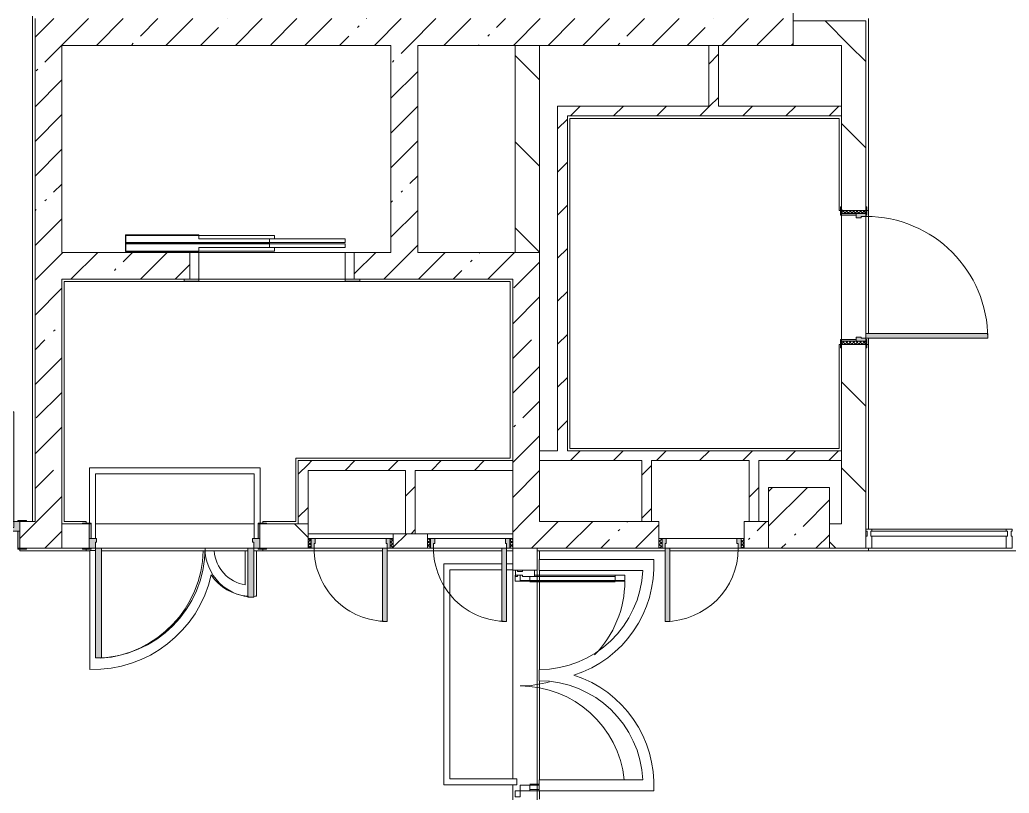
# Model space of a CAD drawing. Header units: millimetres. Extents: x -4060 to 187734, y -8553 to 29000.
# Drawn here: x 155179 to 163298, y 11389 to 17740 of the extents above; entities that cross this region are included whole.
import ezdxf

# ---------------------------------------------------------------- set-up
doc = ezdxf.new("R2010")
doc.units = ezdxf.units.MM
for name, color, linetype, lineweight, true_color in [('A-DETL-GENF-6', 7, 'Continuous', 5, 0xaaaaaa), ('A-DOOR-2', 7, 'Continuous', 5, 0xaaaaaa), ('A-DOOR-3', 7, 'Continuous', 5, 0xe2e2e2), ('A-DOOR-FRAM-2', 7, 'Continuous', 5, 0xe2e2e2), ('A-DOOR-FRAM-3', 7, 'Continuous', 5, 0xaaaaaa), ('A-FLOR-1', 7, 'Continuous', 5, 0xaaaaaa)]:
    doc.layers.add(name, color=color, linetype=linetype, lineweight=lineweight, true_color=true_color)
for name, color, linetype, lineweight in [('A-GLAZ-CURT-2', 7, 'Continuous', 5), ('A-GLAZ-CWMG-2', 7, 'Continuous', 5), ('A-WALL', 7, 'Continuous', 9), ('I-WALL-22', 7, 'Continuous', 5), ('S-COLS-2', 7, 'Continuous', 5)]:
    doc.layers.add(name, color=color, linetype=linetype, lineweight=lineweight)
pattern_1 = [(135, (60723.74, 0), (-353.5534, -353.5534), [])]
pattern_2 = [(45, (60723.74, 0), (-285.1231, 285.1231), []), (45, (61008.87, 0), (-285.1231, 285.1231), [504.031, -100.806, 16.764, -84.042])]
pattern_3 = [(45, (60723.74, 0), (-176.7767, 176.7767), [])]
pattern_4 = [(135, (1951.41, 124.685), (-14.14214, -14.14214), []), (225, (1951.41, 124.685), (14.14214, -14.14214), [])]
pattern_5 = [(45, (-171.384, 124.685), (-14.1421, 14.1421), []), (135, (-171.384, 124.685), (-14.1421, -14.1421), [])]

# ---------------------------------------------------------------- blocks, each defined once
blk = doc.blocks.new('110_Дверь_СКБ_2Ст - Д-1_л_Лестничная клетка EIS60 2-32142534-1_5_1_птичка')
at = {"layer": 'A-DOOR-3'}
for points in [[(662.5, 1010), (612.5, 1010), (612.5, 110), (662.5, 110), (662.5, 786.4)], [(-587.5, 510), (-637.5, 510), (-637.5, 110), (-587.5, 110), (-587.5, 499.2)], [(712.5, 30), (697.5, 30), (699.6, -110), (712.5, -110)]]:
    blk.add_hatch(color=256, dxfattribs=at).paths.add_polyline_path(points)
h = blk.add_hatch(color=256, dxfattribs=at)
h.paths.add_polyline_path([(662.5, 110), (662.5, 60), (652.5, 60), (652.5, 30), (712.5, 32.6), (712.5, 110)])
h.paths.add_polyline_path([(-637.5, 110), (-687.5, 110), (-687.2, 30), (-627.5, 35.6), (-627.5, 60), (-637.5, 60), (-637.5, 104.8)])
at = {"layer": 'A-DOOR-FRAM-2'}
for points in [[(-672.5, 118), (-742.5, 118), (-742.5, 110), (-672.5, 110)], [(729.9, 118), (697.5, 118), (697.5, 110), (767.5, 110), (767.5, 118)], [(-672.5, 30), (-687.5, 30), (-687.4, -110), (-672.5, -110), (-672.5, -21.5)], [(-687.4, -110), (-742.5, -110.2), (-742.5, -118), (-672.5, -118), (-674.5, -110)], [(767.5, -110), (697.5, -110), (698.9, -118), (767.5, -118)]]:
    blk.add_hatch(color=256, dxfattribs=at).paths.add_polyline_path(points)
at = {"layer": 'A-DOOR-2'}
for p, q in [((662.5, 1010), (612.5, 1010)), ((612.5, 1010), (612.5, 110)), ((662.5, 110), (662.5, 1010)), ((-637.5, 510), (-637.5, 110)), ((-587.5, 510), (-637.5, 510)), ((-587.5, 110), (-587.5, 510)), ((-637.5, 110), (-587.5, 110)), ((612.5, 110), (662.5, 110))]:
    blk.add_line(p, q, dxfattribs=at)
for centre, radius, start, end in [((662.5, 110), 900, 90, 180), ((-637.5, 110), 400, 360, 90)]:
    blk.add_arc(centre, radius, start, end, dxfattribs=at)
at = {"layer": 'A-DOOR-FRAM-3'}
for p, q in [((-672.5, 118), (-742.5, 118)), ((-742.5, 118), (-742.5, 110)), ((-742.5, 110), (-672.5, 110)), ((-637.5, 110), (-687.5, 110)), ((-687.5, 110), (-687.5, 30)), ((-672.5, 110), (-672.5, 118)), ((-637.5, 60), (-637.5, 110)), ((662.5, 110), (662.5, 60)), ((712.5, 110), (662.5, 110)), ((767.5, 118), (697.5, 118)), ((697.5, 118), (697.5, 110)), ((697.5, 110), (767.5, 110)), ((712.5, 30), (712.5, 110)), ((767.5, 110), (767.5, 118)), ((-687.5, 30), (-627.5, 30)), ((-672.5, 30), (-687.5, 30)), ((-687.5, 30), (-687.5, -110)), ((-672.5, -110), (-672.5, 30)), ((-627.5, 60), (-637.5, 60)), ((-627.5, 30), (-627.5, 60)), ((662.5, 60), (652.5, 60)), ((652.5, 60), (652.5, 30)), ((652.5, 30), (712.5, 30)), ((712.5, 30), (697.5, 30)), ((697.5, 30), (697.5, -110)), ((712.5, -110), (712.5, 30)), ((-672.5, -110), (-742.5, -110)), ((-742.5, -110), (-742.5, -118)), ((-742.5, -118), (-672.5, -118)), ((-687.5, -110), (-672.5, -110)), ((-672.5, -118), (-672.5, -110)), ((697.5, -110), (712.5, -110)), ((767.5, -110), (697.5, -110)), ((697.5, -110), (697.5, -118)), ((697.5, -118), (767.5, -118)), ((767.5, -118), (767.5, -110))]:
    blk.add_line(p, q, dxfattribs=at)
blk = doc.blocks.new('110_Дверь_СКБ_2Ст - Д-3а 1450x2100h_Лестничная клетка из коридора-32213611-1_5_1_птичка')
at = {"layer": 'A-DOOR-3'}
for points in [[(617.4, 1000), (612.5, 1000), (617.1, 100), (662.5, 100), (662.5, 1000)], [(-587.5, 500), (-637.5, 500), (-637.5, 100), (-587.5, 100), (-587.5, 492.8)], [(710, 20), (697.5, 20), (697.5, -100), (712.5, -100), (712.5, 20)]]:
    blk.add_hatch(color=256, dxfattribs=at).paths.add_polyline_path(points)
h = blk.add_hatch(color=256, dxfattribs=at)
h.paths.add_polyline_path([(707.1, 100), (662.5, 100), (660, 50), (652.5, 50), (652.5, 20), (712.5, 20), (710.2, 100)])
h.paths.add_polyline_path([(-637.5, 100), (-687.5, 100), (-687.5, 20), (-627.5, 20), (-627.5, 50), (-637.5, 50)])
at = {"layer": 'A-DOOR-FRAM-2'}
for points in [[(-687.5, 108), (-742.5, 108), (-742.5, 100), (-672.5, 100), (-672.5, 108)], [(704.1, 108), (697.5, 108), (702.6, 100), (767.5, 100), (767.5, 108), (707.1, 108)], [(-687.5, 20), (-687.5, -100), (-672.5, -100), (-672.5, 20)], [(-677.4, -100), (-742.5, -100), (-742.5, -108), (-672.5, -108), (-672.5, -100)], [(712.5, -100), (697.5, -100), (697.5, -108), (767.5, -108), (767.5, -100), (737.5, -100)]]:
    blk.add_hatch(color=256, dxfattribs=at).paths.add_polyline_path(points)
at = {"layer": 'A-DOOR-2'}
for p, q in [((662.5, 1000), (612.5, 1000)), ((612.5, 1000), (612.5, 100)), ((662.5, 100), (662.5, 1000)), ((-637.5, 500), (-637.5, 100)), ((-587.5, 500), (-637.5, 500)), ((-587.5, 100), (-587.5, 500)), ((-637.5, 100), (-587.5, 100)), ((612.5, 100), (662.5, 100))]:
    blk.add_line(p, q, dxfattribs=at)
for centre, radius, start, end in [((662.5, 100), 900, 90, 180), ((-637.5, 100), 400, 360, 90)]:
    blk.add_arc(centre, radius, start, end, dxfattribs=at)
at = {"layer": 'A-DOOR-FRAM-3'}
for p, q in [((-672.5, 108), (-742.5, 108)), ((-742.5, 108), (-742.5, 100)), ((-742.5, 100), (-672.5, 100)), ((-637.5, 100), (-687.5, 100)), ((-687.5, 100), (-687.5, 20)), ((-672.5, 100), (-672.5, 108)), ((-637.5, 50), (-637.5, 100)), ((662.5, 100), (662.5, 50)), ((712.5, 100), (662.5, 100)), ((767.5, 108), (697.5, 108)), ((697.5, 108), (697.5, 100)), ((697.5, 100), (767.5, 100)), ((712.5, 20), (712.5, 100)), ((767.5, 100), (767.5, 108)), ((-687.5, 20), (-627.5, 20)), ((-672.5, 20), (-687.5, 20)), ((-687.5, 20), (-687.5, -100)), ((-672.5, -100), (-672.5, 20)), ((-627.5, 50), (-637.5, 50)), ((-627.5, 20), (-627.5, 50)), ((662.5, 50), (652.5, 50)), ((652.5, 50), (652.5, 20)), ((652.5, 20), (712.5, 20)), ((712.5, 20), (697.5, 20)), ((697.5, 20), (697.5, -100)), ((712.5, -100), (712.5, 20)), ((-672.5, -100), (-742.5, -100)), ((-742.5, -100), (-742.5, -108)), ((-742.5, -108), (-672.5, -108)), ((-687.5, -100), (-672.5, -100)), ((-672.5, -108), (-672.5, -100)), ((697.5, -100), (712.5, -100)), ((767.5, -100), (697.5, -100)), ((697.5, -100), (697.5, -108)), ((697.5, -108), (767.5, -108)), ((767.5, -108), (767.5, -100))]:
    blk.add_line(p, q, dxfattribs=at)
blk = doc.blocks.new('110_Дверь_СКБ_1Ст_Внутренняя1 - Д-4 1100x2100h_су мгн-31800557-1_5_1_птичка')
at = {"layer": 'A-DOOR-2'}
h = blk.add_hatch(dxfattribs=at)
h.set_pattern_fill('FP_54', color=256, style=0, pattern_type=2)
h.set_pattern_definition([(135, (1751.41, 164.685), (-14.14214, -14.14214), []), (225, (1751.41, 164.685), (14.14214, -14.14214), [])])
h.paths.add_polyline_path([(562.5, 100), (537.5, 100), (537.5, -100), (562.5, -100)])
at = {"layer": 'A-DOOR-3'}
h = blk.add_hatch(color=256, dxfattribs=at)
h.paths.add_polyline_path([(537.5, 20), (537.5, 100), (512.5, 100), (512.5, 60), (502.5, 60), (502.5, 20), (522.5, 20)])
h.paths.add_polyline_path([(-477.5, 44), (-477.5, 60), (-487.5, 60), (-487.5, 100), (-512.5, 100), (-512.5, 20), (-477.5, 20)])
at = {"layer": 'A-DOOR-FRAM-2'}
for points in [[(512.5, 120), (512.5, 1100), (472.5, 1100), (472.5, 100), (512.5, 100), (512.5, 111.4)], [(-497.5, 100), (-497.5, 108), (-567.5, 108), (-567.5, 100), (-512.5, 100)], [(592.5, 108), (522.5, 108), (522.5, 100), (592.5, 100)], [(-497.5, 20), (-512.5, 20), (-512.5, -100), (-497.5, -100)], [(537.5, 20), (522.5, 20), (522.5, -100), (537.5, -100)], [(-497.5, -100), (-567.5, -100), (-567.5, -108), (-497.5, -108)], [(592.5, -108), (592.5, -100), (522.5, -100), (522.5, -108), (562.5, -108)]]:
    blk.add_hatch(color=256, dxfattribs=at).paths.add_polyline_path(points)
at = {"layer": 'A-DOOR-FRAM-3'}
h = blk.add_hatch(dxfattribs=at)
h.set_pattern_fill('FP_55', color=256, style=0, pattern_type=2)
h.set_pattern_definition([(45, (-371.384, 164.685), (-14.1421, 14.1421), []), (135, (-371.384, 164.685), (-14.1421, -14.1421), [])])
h.paths.add_polyline_path([(-512.5, -100), (-512.5, 100), (-537.5, 100), (-537.5, -100)])
at = {"layer": 'A-DOOR-2'}
for p, q in [((512.5, 1100), (472.5, 1100)), ((472.5, 1100), (472.5, 100)), ((512.5, 100), (512.5, 1100)), ((472.5, 100), (512.5, 100))]:
    blk.add_line(p, q, dxfattribs=at)
blk.add_arc((512.5, 100), 1000, 90, 180, dxfattribs=at)
at = {"layer": 'A-DOOR-FRAM-3'}
for p, q in [((-497.5, 108), (-567.5, 108)), ((-567.5, 108), (-567.5, 100)), ((-567.5, 100), (-497.5, 100)), ((-512.5, 100), (-537.5, 100)), ((-537.5, 100), (-537.5, -100)), ((-487.5, 100), (-512.5, 100)), ((-512.5, 100), (-512.5, 20)), ((-512.5, -100), (-512.5, 100)), ((-497.5, 100), (-512.5, 100)), ((-512.5, 100), (-512.5, 99)), ((-512.5, 99), (-497.5, 99)), ((-497.5, 100), (-497.5, 108)), ((-497.5, 99), (-497.5, 100)), ((-487.5, 60), (-487.5, 100)), ((512.5, 100), (512.5, 60)), ((537.5, 100), (512.5, 100)), ((592.5, 108), (522.5, 108)), ((522.5, 108), (522.5, 100)), ((537.5, 100), (522.5, 100)), ((522.5, 100), (522.5, 99)), ((522.5, 100), (592.5, 100)), ((522.5, 99), (537.5, 99)), ((537.5, 20), (537.5, 100)), ((562.5, 100), (537.5, 100)), ((537.5, 100), (537.5, -100)), ((537.5, 99), (537.5, 100)), ((562.5, -100), (562.5, 100)), ((592.5, 100), (592.5, 108)), ((-512.5, 20), (-477.5, 20)), ((-497.5, 20), (-512.5, 20)), ((-512.5, 20), (-512.5, -100)), ((-497.5, -100), (-497.5, 20)), ((-477.5, 60), (-487.5, 60)), ((-477.5, 20), (-477.5, 60)), ((512.5, 60), (502.5, 60)), ((502.5, 60), (502.5, 20)), ((502.5, 20), (537.5, 20)), ((537.5, 20), (522.5, 20)), ((522.5, 20), (522.5, -100)), ((537.5, -100), (537.5, 20)), ((-497.5, -100), (-567.5, -100)), ((-567.5, -100), (-567.5, -108)), ((-567.5, -108), (-497.5, -108)), ((-537.5, -100), (-512.5, -100)), ((-512.5, -100), (-497.5, -100)), ((-497.5, -108), (-497.5, -100)), ((522.5, -100), (537.5, -100)), ((592.5, -100), (522.5, -100)), ((522.5, -100), (522.5, -108)), ((522.5, -108), (592.5, -108)), ((537.5, -100), (562.5, -100)), ((592.5, -108), (592.5, -100))]:
    blk.add_line(p, q, dxfattribs=at)
blk = doc.blocks.new('110_Дверь_СКБ_1Ст - д-18 700x2100h_Технический шкаф ЭОМ и СС-23279316-1_5_1_птичка')
at = {"layer": 'A-DOOR-2'}
h = blk.add_hatch(dxfattribs=at)
h.set_pattern_fill('FP_191', color=256, style=0, pattern_type=2)
h.set_pattern_definition([(135, (1951.41, 174.685), (-14.14214, -14.14214), []), (225, (1951.41, 174.685), (14.14214, -14.14214), [])])
h.paths.add_polyline_path([(337.5, 110), (337.5, 30), (362.5, 30), (362.5, 110)])
at = {"layer": 'A-DOOR-3'}
h = blk.add_hatch(color=256, dxfattribs=at)
h.paths.add_polyline_path([(312.5, 110), (312.5, 70), (302.5, 70), (302.5, 30), (337.5, 30), (337.5, 110), (322.5, 110)])
h.paths.add_polyline_path([(-297.5, 110), (-312.5, 110), (-312.5, 30), (-277.5, 30), (-277.5, 70), (-287.5, 70), (-287.5, 110)])
at = {"layer": 'A-DOOR-FRAM-2'}
blk.add_hatch(color=256, dxfattribs=at).paths.add_polyline_path([(272.5, 710), (272.5, 110), (312.5, 110), (312.5, 710)])
at = {"layer": 'A-DOOR-FRAM-3'}
h = blk.add_hatch(dxfattribs=at)
h.set_pattern_fill('FP_192', color=256, style=0, pattern_type=2)
h.set_pattern_definition([(45, (-171.384, 174.685), (-14.1421, 14.1421), []), (135, (-171.384, 174.685), (-14.1421, -14.1421), [])])
h.paths.add_polyline_path([(-337.5, 110), (-337.5, 30), (-312.5, 30), (-312.5, 110)])
at = {"layer": 'A-DOOR-2'}
for p, q in [((312.5, 710), (272.5, 710)), ((272.5, 710), (272.5, 110)), ((312.5, 110), (312.5, 710)), ((272.5, 110), (312.5, 110))]:
    blk.add_line(p, q, dxfattribs=at)
blk.add_arc((312.5, 110), 600, 90, 180, dxfattribs=at)
at = {"layer": 'A-DOOR-FRAM-3'}
for p, q in [((-312.5, 110), (-337.5, 110)), ((-337.5, 110), (-337.5, 30)), ((-287.5, 110), (-312.5, 110)), ((-312.5, 110), (-312.5, 30)), ((-312.5, 30), (-312.5, 110)), ((-287.5, 70), (-287.5, 110)), ((-287.5, 110), (272.5, 110)), ((312.5, 110), (312.5, 70)), ((337.5, 110), (312.5, 110)), ((337.5, 30), (337.5, 110)), ((362.5, 110), (337.5, 110)), ((337.5, 110), (337.5, 30)), ((362.5, 30), (362.5, 110)), ((-337.5, 30), (-312.5, 30)), ((-312.5, 30), (-277.5, 30)), ((-277.5, 70), (-287.5, 70)), ((-277.5, 30), (-277.5, 70)), ((302.5, 30), (-277.5, 30)), ((312.5, 70), (302.5, 70)), ((302.5, 70), (302.5, 30)), ((302.5, 30), (337.5, 30)), ((337.5, 30), (362.5, 30))]:
    blk.add_line(p, q, dxfattribs=at)
blk = doc.blocks.new('110_Дверь_СКБ_1Ст - д-18п 700x2100h_Технический шкаф ЭОМ и СС 2-32193184-1_5_1_птичка')
at = {"layer": 'A-DOOR-2'}
h = blk.add_hatch(dxfattribs=at)
h.set_pattern_fill('FP_193', color=256, style=0, pattern_type=2)
h.set_pattern_definition(pattern_4)
h.paths.add_polyline_path([(337.5, 60), (337.5, -20), (362.5, -20), (362.5, 60)])
at = {"layer": 'A-DOOR-3'}
h = blk.add_hatch(color=256, dxfattribs=at)
h.paths.add_polyline_path([(312.5, 60), (312.5, 20), (302.5, 20), (302.5, -20), (337.5, -20), (337.5, 60), (322.5, 60)])
h.paths.add_polyline_path([(-287.5, 60), (-312.5, 60), (-312.5, -20), (-277.5, -20), (-277.5, 20), (-287.5, 20)])
at = {"layer": 'A-DOOR-FRAM-2'}
blk.add_hatch(color=256, dxfattribs=at).paths.add_polyline_path([(-247.5, 660), (-287.5, 660), (-287.5, 60), (-247.5, 60), (-247.5, 558.7)])
at = {"layer": 'A-DOOR-FRAM-3'}
h = blk.add_hatch(dxfattribs=at)
h.set_pattern_fill('FP_194', color=256, style=0, pattern_type=2)
h.set_pattern_definition(pattern_5)
h.paths.add_polyline_path([(-337.5, 60), (-337.5, -20), (-312.5, -20), (-312.5, 60)])
at = {"layer": 'A-DOOR-2'}
for p, q in [((-287.5, 660), (-287.5, 60)), ((-247.5, 660), (-287.5, 660)), ((-247.5, 60), (-247.5, 660)), ((-287.5, 60), (-247.5, 60))]:
    blk.add_line(p, q, dxfattribs=at)
blk.add_arc((-287.5, 60), 600, 360, 90, dxfattribs=at)
at = {"layer": 'A-DOOR-FRAM-3'}
for p, q in [((-312.5, 60), (-337.5, 60)), ((-337.5, 60), (-337.5, -20)), ((-287.5, 60), (-312.5, 60)), ((-312.5, 60), (-312.5, -20)), ((-312.5, -20), (-312.5, 60)), ((-287.5, 20), (-287.5, 60)), ((-277.5, 20), (-287.5, 20)), ((-277.5, -20), (-277.5, 20)), ((-247.5, 60), (312.5, 60)), ((312.5, 20), (302.5, 20)), ((302.5, 20), (302.5, -20)), ((312.5, 60), (312.5, 20)), ((337.5, 60), (312.5, 60)), ((337.5, -20), (337.5, 60)), ((362.5, 60), (337.5, 60)), ((337.5, 60), (337.5, -20)), ((362.5, -20), (362.5, 60)), ((-337.5, -20), (-312.5, -20)), ((-312.5, -20), (-277.5, -20)), ((302.5, -20), (-277.5, -20)), ((302.5, -20), (337.5, -20)), ((337.5, -20), (362.5, -20))]:
    blk.add_line(p, q, dxfattribs=at)
blk = doc.blocks.new('110_Дверь_СКБ_1Ст - д-18п 700x2100h_Технический шкаф ЭОМ и СС 2-V163-1_5_1_птичка')
at = {"layer": 'A-DOOR-2'}
h = blk.add_hatch(dxfattribs=at)
h.set_pattern_fill('FP_193', color=256, style=0, pattern_type=2)
h.set_pattern_definition(pattern_4)
h.paths.add_polyline_path([(337.5, 60), (337.5, -20), (362.5, -20), (362.5, 60)])
at = {"layer": 'A-DOOR-3'}
h = blk.add_hatch(color=256, dxfattribs=at)
h.paths.add_polyline_path([(-287.5, 60), (-312.5, 60), (-312.5, -20), (-277.5, -20), (-277.5, 20), (-287.5, 20)])
h.paths.add_polyline_path([(312.5, 60), (312.5, 20), (302.5, 20), (302.5, -20), (337.5, -20), (337.5, 60), (322.5, 60)])
at = {"layer": 'A-DOOR-FRAM-2'}
blk.add_hatch(color=256, dxfattribs=at).paths.add_polyline_path([(-287.5, 660), (-287.5, 60), (-247.5, 60), (-247.5, 660)])
at = {"layer": 'A-DOOR-FRAM-3'}
h = blk.add_hatch(dxfattribs=at)
h.set_pattern_fill('FP_194', color=256, style=0, pattern_type=2)
h.set_pattern_definition(pattern_5)
h.paths.add_polyline_path([(-337.5, 60), (-337.5, -20), (-312.5, -20), (-312.5, 60)])
at = {"layer": 'A-DOOR-2'}
for p, q in [((-287.5, 660), (-287.5, 60)), ((-247.5, 660), (-287.5, 660)), ((-247.5, 60), (-247.5, 660)), ((-287.5, 60), (-247.5, 60))]:
    blk.add_line(p, q, dxfattribs=at)
blk.add_arc((-287.5, 60), 600, 360, 90, dxfattribs=at)
at = {"layer": 'A-DOOR-FRAM-3'}
for p, q in [((-312.5, 60), (-337.5, 60)), ((-337.5, 60), (-337.5, -20)), ((-287.5, 60), (-312.5, 60)), ((-312.5, 60), (-312.5, -20)), ((-312.5, -20), (-312.5, 60)), ((-287.5, 20), (-287.5, 60)), ((-277.5, 20), (-287.5, 20)), ((-277.5, -20), (-277.5, 20)), ((-247.5, 60), (312.5, 60)), ((312.5, 20), (302.5, 20)), ((302.5, 20), (302.5, -20)), ((312.5, 60), (312.5, 20)), ((337.5, 60), (312.5, 60)), ((337.5, -20), (337.5, 60)), ((362.5, 60), (337.5, 60)), ((337.5, 60), (337.5, -20)), ((362.5, -20), (362.5, 60)), ((-337.5, -20), (-312.5, -20)), ((-312.5, -20), (-277.5, -20)), ((302.5, -20), (-277.5, -20)), ((302.5, -20), (337.5, -20)), ((337.5, -20), (362.5, -20))]:
    blk.add_line(p, q, dxfattribs=at)
blk = doc.blocks.new('Прямоугольный импост - Импост структурный с накладкой - 160мм Темный-V139-1_5_1_птичка')
at = {"layer": 'A-GLAZ-CWMG-2'}
for p, q in [((-50, 0), (-50, 17)), ((-50, 17), (0, 17)), ((-40, 0), (-50, 0)), ((-40, -40), (-40, 0)), ((0, 0), (-10, 0)), ((-10, 0), (-10, -40)), ((0, 17), (0, 0)), ((-50, -140), (-50, -40)), ((-50, -40), (-40, -40)), ((-10, -40), (0, -40)), ((0, -40), (0, -140)), ((0, -140), (-50, -140))]:
    blk.add_line(p, q, dxfattribs=at)
blk = doc.blocks.new('Системная панель - Стекло - 40мм-32352614-1_5_1_птичка')
at = {"layer": 'A-GLAZ-CURT-2'}
for p, q in [((560.5, 40), (-560.5, 40)), ((-560.5, 40), (-560.5, 0)), ((560.5, 0), (560.5, 40)), ((-560.5, 0), (560.5, 0))]:
    blk.add_line(p, q, dxfattribs=at)
blk = doc.blocks.new('Прямоугольный импост - Импост структурный с накладкой - 160мм Темный-32352612-1_5_1_птичка')
at = {"layer": 'A-GLAZ-CWMG-2'}
for p, q in [((101448, 13557), (102549, 13557)), ((101448, 13400), (102549, 13400))]:
    blk.add_line(p, q, dxfattribs=at)
blk = doc.blocks.new('Прямоугольный импост - Импост структурный с накладкой - 160мм Темный-V141-1_5_1_птичка')
at = {"layer": 'A-GLAZ-CWMG-2'}
for p, q in [((-25, 0), (-25, 17)), ((-25, 17), (25, 17)), ((-15, 0), (-25, 0)), ((-15, -40), (-15, 0)), ((25, 0), (15, 0)), ((15, 0), (15, -40)), ((25, 17), (25, 0)), ((-25, -140), (-25, -40)), ((-25, -40), (-15, -40)), ((15, -40), (25, -40)), ((25, -40), (25, -140)), ((25, -140), (-25, -140))]:
    blk.add_line(p, q, dxfattribs=at)
blk = doc.blocks.new('BSC_Колонна _Прямоугольная - 500х500-17857564-1_5_1_птичка')
at = {"layer": 'S-COLS-2'}
h = blk.add_hatch(dxfattribs=at)
h.set_pattern_fill('FP_215', color=256, style=0, pattern_type=2)
h.set_pattern_definition([(45, (-100850, -13650), (-285.1231, 285.1231), []), (45, (-100564.88, -13650), (-285.1231, 285.1231), [504.031, -100.806, 16.764, -84.042])])
h.paths.add_polyline_path([(250, -250), (250, 250), (-250, 250), (-250, -250)])
for p, q in [((250, 250), (-250, 250)), ((-250, 250), (-250, -250)), ((250, -250), (250, 250)), ((-250, -250), (250, -250))]:
    blk.add_line(p, q, dxfattribs=at)
blk = doc.blocks.new('DOR_Дверь лифта - 1350х2050h-19118285-1_5_1_птичка')
at = {"layer": 'A-DOOR-2'}
for p, q in [((-600, 125), (-720, 125)), ((-720, 125), (-720, 110)), ((-720, 110), (-600, 110)), ((-675, 110), (-675, -110)), ((-600, 110), (-675, 110)), ((-600, 110), (-600, 125)), ((600, 110), (-600, 110)), ((-600, 110), (-600, -110)), ((720, 125), (600, 125)), ((600, 125), (600, 110)), ((600, -110), (600, 110)), ((675, 110), (600, 110)), ((600, 110), (720, 110)), ((675, -110), (675, 110)), ((720, 110), (720, 125)), ((-675, -110), (-600, -110)), ((-600, -110), (600, -110)), ((-600, -150), (-600, -180)), ((20, -150), (-600, -150)), ((-20, -120), (-20, -150)), ((600, -120), (-20, -120)), ((-20, -150), (600, -150)), ((20, -180), (20, -150)), ((600, -110), (675, -110)), ((600, -150), (600, -120)), ((-600, -180), (20, -180)), ((-600, -190), (-600, -220)), ((20, -190), (-600, -190)), ((-600, -220), (20, -220)), ((-20, -220), (-20, -250)), ((600, -220), (-20, -220)), ((20, -220), (20, -190)), ((600, -250), (600, -220)), ((-20, -250), (600, -250))]:
    blk.add_line(p, q, dxfattribs=at)
at = {"layer": 'A-DOOR-FRAM-3'}
for p, q in [((600, -117), (600, -120)), ((1203, -117), (600, -117)), ((600, -120), (1200, -120)), ((1200, -120), (1200, -180)), ((1203, -183), (1203, -117)), ((1200, -180), (20, -180)), ((20, -180), (20, -183)), ((20, -183), (1203, -183)), ((1203, -187), (20, -187)), ((20, -187), (20, -190)), ((20, -190), (1200, -190)), ((1200, -190), (1200, -250)), ((1203, -253), (1203, -187)), ((600, -250), (600, -253)), ((1200, -250), (600, -250)), ((600, -253), (1203, -253))]:
    blk.add_line(p, q, dxfattribs=at)
blk = doc.blocks.new('Дверь_Витражная_остекление_ - ВВ-7 остекление-32349468-1_5_1_птичка')
at = {"layer": 'A-DETL-GENF-6'}
for p, q in [((-815, -20), (-860, -20)), ((-860, -177.2), (-860, -20)), ((-815, -20), (-860, -20)), ((-860, -20), (-860, -177.2)), ((-815, -177.2), (-815, -20)), ((-815, -177.2), (-815, -20)), ((865, -880), (865, -20)), ((865, -20), (865, -880)), ((-860, -100), (-815, -100)), ((-850, -177.2), (-850, -100)), ((-806, -177.2), (-806, -100)), ((856, -800), (856, -100)), ((900, -100), (865, -100)), ((900, -800), (900, -140)), ((910, -880), (910, -140)), ((910, -880), (910, -140)), ((910, -800), (865, -800)), ((910, -880), (865, -880)), ((865, -880), (910, -880))]:
    blk.add_line(p, q, dxfattribs=at)
at = {"layer": 'A-DOOR-2'}
for p, q in [((-910, 20), (-860, 20)), ((-910, -20), (-910, 20)), ((-860, 20), (-860, -20)), ((860, 20), (910, 20)), ((860, -20), (860, 20)), ((910, 20), (910, -20)), ((-860, -20), (-910, -20)), ((-860, -177.2), (-860, -20)), ((860, -880), (860, -20)), ((910, -20), (860, -20))]:
    blk.add_line(p, q, dxfattribs=at)
for centre, start, end in [((-860, -20), 275.98464, 0), ((860, -20), 180, 196.28645), ((860, -20), 225.39227, 270)]:
    blk.add_arc(centre, 860, start, end, dxfattribs=at)
blk = doc.blocks.new('Прямоугольный импост - Импост структурный с накладкой - 160мм Темный-32348142-1_5_1_птичка')
at = {"layer": 'A-GLAZ-CWMG-2'}
for p, q in [((0, 17), (-50, 17)), ((-50, 17), (-50, 0)), ((-50, 0), (-40, 0)), ((-40, 0), (-40, -40)), ((-10, -40), (-10, 0)), ((-10, 0), (0, 0)), ((0, 0), (0, 17)), ((-40, -40), (-50, -40)), ((-50, -40), (-50, -140)), ((0, -40), (-10, -40)), ((0, -140), (0, -40)), ((-50, -140), (0, -140))]:
    blk.add_line(p, q, dxfattribs=at)

msp = doc.modelspace()

# ---------------------------------------------------------------- hatches: boundary and pattern name
at = {"layer": 'I-WALL-22'}
h = msp.add_hatch(dxfattribs=at)
h.set_pattern_fill('FP_121', color=256, style=0, pattern_type=2)
h.set_pattern_definition(pattern_2)
h.paths.add_polyline_path([(155406.4, 13620), (155523.7, 13620), (155523.7, 17750), (155303.7, 17750), (155303.7, 13620)])
h = msp.add_hatch(dxfattribs=at)
h.set_pattern_fill('FP_121', color=256, style=0, pattern_type=2)
h.set_pattern_definition(pattern_2)
h.paths.add_polyline_path([(161523.7, 17530), (161523.7, 17750), (155523.7, 17750), (155523.7, 17530), (161303.7, 17530)])
h = msp.add_hatch(dxfattribs=at)
h.set_pattern_fill('FP_139', color=256, style=0, pattern_type=2)
h.set_pattern_definition(pattern_1)
h.paths.add_polyline_path([(161921.7, 17530), (162121.7, 17530), (162121.7, 17730), (161523.7, 17730), (161523.7, 17530), (161912.8, 17530)])
h = msp.add_hatch(dxfattribs=at)
h.set_pattern_fill('FP_121', color=256, style=0, pattern_type=2)
h.set_pattern_definition(pattern_2)
h.paths.add_polyline_path([(158223.7, 15830), (158443.7, 15830), (158443.7, 17530), (158223.7, 17530), (158223.7, 16743)])
h = msp.add_hatch(dxfattribs=at)
h.set_pattern_fill('FP_139', color=256, style=0, pattern_type=2)
h.set_pattern_definition(pattern_1)
h.paths.add_polyline_path([(159443.7, 15830), (159443.7, 17530), (159243.7, 17530), (159243.7, 15830)])
h = msp.add_hatch(dxfattribs=at)
h.set_pattern_fill('FP_138', color=256, style=0, pattern_type=2)
h.set_pattern_definition(pattern_3)
h.paths.add_polyline_path([(160911.7, 17030), (160911.7, 17530), (160831.7, 17530), (160831.7, 17030)])
h = msp.add_hatch(dxfattribs=at)
h.set_pattern_fill('FP_139', color=256, style=0, pattern_type=2)
h.set_pattern_definition(pattern_1)
h.paths.add_polyline_path([(161921.7, 13600), (162121.7, 13600), (162121.7, 15075), (161921.7, 15075), (161921.7, 14000)])
h.paths.add_polyline_path([(161921.7, 16175), (162121.7, 16175), (162121.7, 17530), (161921.7, 17530), (161921.7, 16205)])
h = msp.add_hatch(dxfattribs=at)
h.set_pattern_fill('FP_138', color=256, style=0, pattern_type=2)
h.set_pattern_definition(pattern_3)
h.paths.add_polyline_path([(159591.7, 14200), (159671.7, 14200), (159671.7, 17030), (159591.7, 17030), (159591.7, 14220)])
h = msp.add_hatch(dxfattribs=at)
h.set_pattern_fill('FP_138', color=256, style=0, pattern_type=2)
h.set_pattern_definition(pattern_3)
h.paths.add_polyline_path([(161921.7, 16950), (161921.7, 17030), (159671.7, 17030), (159671.7, 16950), (161912.8, 16950)])
h = msp.add_hatch(dxfattribs=at)
h.set_pattern_fill('FP_121', color=256, style=0, pattern_type=2)
h.set_pattern_definition(pattern_2)
h.paths.add_polyline_path([(158223.7, 15610), (159223.7, 15610), (159223.7, 15830), (157923.7, 15830), (157923.7, 15610), (158194.9, 15610)])
h.paths.add_polyline_path([(156144.2, 15610), (156573.7, 15610), (156573.7, 15830), (155523.7, 15830), (155523.7, 15610), (156103.6, 15610)])
h = msp.add_hatch(dxfattribs=at)
h.set_pattern_fill('FP_121', color=256, style=0, pattern_type=2)
h.set_pattern_definition(pattern_2)
h.paths.add_polyline_path([(159443.7, 13620), (159443.7, 15830), (159223.7, 15830), (159223.7, 13620)])
h = msp.add_hatch(dxfattribs=at)
h.set_pattern_fill('FP_138', color=256, style=0, pattern_type=2)
h.set_pattern_definition(pattern_3)
h.paths.add_polyline_path([(161243.7, 14120), (161921.7, 14120), (161921.7, 14200), (159443.7, 14200), (159443.7, 14120), (161163.7, 14120)])
h = msp.add_hatch(dxfattribs=at)
h.set_pattern_fill('FP_138', color=256, style=0, pattern_type=2)
h.set_pattern_definition(pattern_3)
h.paths.add_polyline_path([(157543.7, 13600), (157543.7, 14120), (157463.7, 14120), (157463.7, 13600)])
h = msp.add_hatch(dxfattribs=at)
h.set_pattern_fill('FP_138', color=256, style=0, pattern_type=2)
h.set_pattern_definition(pattern_3)
h.paths.add_polyline_path([(158443.8, 14040), (159223.7, 14040), (159223.7, 14120), (157543.7, 14120), (157543.7, 14040), (158423.7, 14040)])
h = msp.add_hatch(dxfattribs=at)
h.set_pattern_fill('FP_138', color=256, style=0, pattern_type=2)
h.set_pattern_definition(pattern_3)
h.paths.add_polyline_path([(160363.7, 13620), (160363.7, 14120), (160283.7, 14120), (160283.7, 13620)])
h = msp.add_hatch(dxfattribs=at)
h.set_pattern_fill('FP_138', color=256, style=0, pattern_type=2)
h.set_pattern_definition(pattern_3)
h.paths.add_polyline_path([(161243.7, 13620), (161243.7, 14120), (161163.7, 14120), (161163.7, 13620)])
h = msp.add_hatch(dxfattribs=at)
h.set_pattern_fill('FP_138', color=256, style=0, pattern_type=2)
h.set_pattern_definition(pattern_3)
h.paths.add_polyline_path([(158423.7, 13520), (158423.7, 14040), (158343.7, 14040), (158343.7, 13520)])
h = msp.add_hatch(dxfattribs=at)
h.set_pattern_fill('FP_121', color=256, style=0, pattern_type=2)
h.set_pattern_definition(pattern_2)
h.paths.add_polyline_path([(155406.4, 13400), (155523.7, 13400), (155523.7, 13620), (155178.7, 13620), (155178.7, 13400), (155303.7, 13400)])
h.paths.add_polyline_path([(153533.7, 13400), (153778.7, 13400), (153773.7, 13620), (153533.7, 13620)])
h = msp.add_hatch(dxfattribs=at)
h.set_pattern_fill('FP_139', color=256, style=0, pattern_type=2)
h.set_pattern_definition(pattern_1)
h.paths.add_polyline_path([(157443.7, 13400), (157543.7, 13400), (157543.7, 13600), (157148.7, 13600), (157148.7, 13400), (157265.4, 13400)])
h.paths.add_polyline_path([(155693.7, 13400), (155748.7, 13400), (155748.7, 13600), (155523.7, 13600), (155523.7, 13400), (155643.1, 13400)])
h = msp.add_hatch(dxfattribs=at)
h.set_pattern_fill('FP_121', color=256, style=0, pattern_type=2)
h.set_pattern_definition(pattern_2)
h.paths.add_polyline_path([(161163.7, 13400), (161323.7, 13400), (161323.7, 13620), (161123.7, 13620), (161123.7, 13400)])
h.paths.add_polyline_path([(160053.8, 13400), (160423.7, 13400), (160423.7, 13620), (159223.7, 13620), (159223.7, 13400), (159456.7, 13400)])
h = msp.add_hatch(dxfattribs=at)
h.set_pattern_fill('FP_139', color=256, style=0, pattern_type=2)
h.set_pattern_definition(pattern_1)
h.paths.add_polyline_path([(166206.6, 13400), (166273.7, 13400), (166273.7, 13600), (166123.7, 13600), (166123.7, 13400)])
h.paths.add_polyline_path([(171273.7, 13400), (171273.7, 13600), (170552.7, 13600), (170553.7, 13400), (171207.5, 13400)])
h.paths.add_polyline_path([(166773.7, 13400), (167333.7, 13400), (167333.7, 13600), (166773.7, 13600)])
h.paths.add_polyline_path([(161912.8, 13400), (162121.7, 13400), (162121.7, 13600), (161823.7, 13600), (161823.7, 13400), (161901.7, 13400)])
h = msp.add_hatch(dxfattribs=at)
h.set_pattern_fill('FP_181', color=256, style=0, pattern_type=2)
h.set_pattern_definition([(45, (60723.74, 0), (-427.6843, 427.6843), []), (45, (61008.87, 0), (-427.6843, 427.6843), [])])
h.paths.add_polyline_path([(158523.7, 13400), (158523.7, 13520), (158243.7, 13520), (158243.7, 13400), (158423.7, 13400)])
h = msp.add_hatch(dxfattribs=at)
h.set_pattern_fill('FP_139', color=256, style=0, pattern_type=2)
h.set_pattern_definition(pattern_1)
h.paths.add_polyline_path([(159423.7, 10600), (159423.7, 11320), (159223.7, 11320), (159223.7, 10600)])
h.paths.add_polyline_path([(159423.7, 13220), (159423.7, 13400), (159223.7, 13400), (159223.7, 13220), (159340.1, 13220)])

# ---------------------------------------------------------------- linework, layer by layer
at = {"layer": 'A-FLOR-1'}
for p, q in [((155283.7, 13620), (155283.7, 17770.5)), ((162141.7, 17750), (162141.7, 15165)), ((161901.7, 16930), (159691.7, 16930)), ((159691.7, 16930), (159691.7, 14220)), ((161901.7, 16175), (161901.7, 16930)), ((161912.8, 16175), (161901.7, 16175)), ((162141.7, 16175), (162129.7, 16175)), ((159203.7, 15590), (155543.7, 15590)), ((155543.7, 15590), (155543.7, 13620)), ((159203.7, 14140), (159203.7, 15590)), ((162141.7, 15125), (162141.7, 13557)), ((161901.7, 14220), (161901.7, 15075)), ((161901.7, 15075), (161912.8, 15075)), ((162129.7, 15075), (162141.7, 15075)), ((159691.7, 14220), (161901.7, 14220)), ((157443.7, 13620), (157443.7, 14140)), ((157443.7, 14140), (159203.7, 14140)), ((155751.2, 14062.1), (155751.2, 13608)), ((157151.2, 14062.1), (155751.2, 14062.1)), ((157151.2, 13608), (157151.2, 14062.1)), ((155801.2, 13480), (155801.2, 14012.1)), ((155801.2, 14012.1), (157101.2, 14012.1)), ((157101.2, 14012.1), (157101.2, 13480)), ((155543.7, 13620), (155723.7, 13620)), ((155723.7, 13620), (155723.7, 13608)), ((157173.7, 13620), (157443.7, 13620)), ((157173.7, 13608), (157173.7, 13620)), ((162141.7, 13400), (162141.7, 13380)), ((155178.7, 13380), (155178.7, 13392)), ((155754.4, 13380), (155178.7, 13380)), ((155723.7, 13392), (155723.7, 13380)), ((155798.7, 13383), (155754.1, 13383)), ((155754.1, 13383), (155754.1, 12405.3)), ((157048.7, 13380), (155848.7, 13380)), ((156774.4, 13379.5), (156683.5, 13379.5)), ((157028.7, 13380), (157028.7, 13099.1)), ((158153.7, 13380), (157098.7, 13380)), ((157120.5, 13007.2), (157120.5, 13380)), ((157173.7, 13380), (157173.7, 13392)), ((159133.7, 13380), (158194.9, 13380)), ((159223.7, 13380), (159173.7, 13380)), ((160473.7, 13380), (159423.7, 13380)), ((159443.7, 13308), (159443.7, 13380)), ((160513.7, 13380), (164395.3, 13380)), ((158658.5, 13272.2), (158658.5, 11457.1)), ((159133.7, 13272.2), (158658.5, 13272.2)), ((159223.7, 13272.2), (159173.7, 13272.2)), ((160380.5, 13308.4), (159440.5, 13308.4)), ((159440.5, 13308.4), (159440.5, 13218.4)), ((158708.5, 11507.1), (158708.5, 13222.2)), ((158708.5, 13222.2), (159133.7, 13222.2)), ((159173.7, 13222.2), (159223.7, 13222.2)), ((159440.5, 13218.4), (160290.9, 13218.4)), ((159443.7, 12403.5), (159443.7, 13218.4)), ((159441.5, 12403.4), (159441.5, 12313.3)), ((159443.7, 11498.4), (159443.7, 12313.2)), ((158658.5, 11457.1), (159258.5, 11457.1)), ((159258.5, 11507.1), (158708.5, 11507.1)), ((159258.5, 11457.1), (159258.5, 11507.1)), ((160290.9, 11498.4), (159440.5, 11498.4)), ((159440.5, 11498.4), (159440.5, 11408.4)), ((159440.5, 11408.4), (160380.5, 11408.4)), ((159443.7, 11340), (159443.7, 11408.7))]:
    msp.add_line(p, q, dxfattribs=at)
for centre, radius, start, end in [((155778.7, 13400), 905, 274.14371, 358.70203), ((157078.7, 13400), 305, 183.85394, 260.56466), ((159436.8, 13258.4), 945, 287.75279, 3.03294), ((155778.7, 13400), 995, 268.58294, 347.32946), ((157078.7, 13400), 395, 213.54048, 265.63343), ((159436.8, 13258.4), 855, 270.31209, 357.31852), ((157078.7, 13400), 395, 272.90796, 276.07108), ((159436.8, 11458.4), 945, 356.96706, 72.24721), ((159436.8, 11458.4), 855, 2.68148, 89.68791)]:
    msp.add_arc(centre, radius, start, end, dxfattribs=at)
at = {"layer": 'A-WALL'}
for p, q in [((159443.7, 17530), (159243.7, 17530)), ((160911.7, 17530), (160831.7, 17530)), ((161921.7, 16950), (161921.7, 17030)), ((159443.7, 14200), (159443.7, 14120)), ((161921.7, 14120), (161921.7, 14200)), ((159223.7, 14040), (159223.7, 14120)), ((157463.7, 13600), (157543.7, 13600)), ((160283.7, 13620), (160363.7, 13620)), ((161163.7, 13620), (161243.7, 13620)), ((158343.7, 13520), (158423.7, 13520))]:
    msp.add_line(p, q, dxfattribs=at)
at = {"layer": 'I-WALL-22'}
for p, q in [((161523.7, 20754), (161523.7, 17530)), ((155303.7, 17750), (155303.7, 13620)), ((162121.7, 17730), (161523.7, 17730)), ((162121.7, 16205), (162121.7, 17730)), ((155523.7, 15830), (155523.7, 17530)), ((155523.7, 17530), (158223.7, 17530)), ((158223.7, 17530), (158223.7, 15830)), ((158443.7, 17530), (159243.7, 17530)), ((158443.7, 15830), (158443.7, 17530)), ((159243.7, 17530), (159243.7, 15830)), ((159443.7, 17530), (160831.7, 17530)), ((159443.7, 14200), (159443.7, 17530)), ((160831.7, 17530), (160831.7, 17030)), ((160911.7, 17530), (161921.7, 17530)), ((160911.7, 17030), (160911.7, 17530)), ((161921.7, 17530), (161921.7, 17030)), ((160831.7, 17030), (159591.7, 17030)), ((159591.7, 17030), (159591.7, 14200)), ((161921.7, 17030), (160911.7, 17030)), ((159671.7, 16950), (161921.7, 16950)), ((159671.7, 14200), (159671.7, 16950)), ((161921.7, 16950), (161921.7, 16205)), ((161921.7, 15115), (161921.7, 16135)), ((162121.7, 16125), (162121.7, 15165)), ((156573.7, 15830), (155523.7, 15830)), ((156573.7, 15610), (156573.7, 15830)), ((158223.7, 15830), (157923.7, 15830)), ((157923.7, 15830), (157923.7, 15610)), ((158443.7, 15830), (159443.7, 15830)), ((155523.7, 15610), (156573.7, 15610)), ((155523.7, 15610), (155523.7, 13400)), ((157923.7, 15610), (159223.7, 15610)), ((159223.7, 15610), (159223.7, 14120)), ((161921.7, 15045), (161921.7, 14200)), ((162121.7, 13400), (162121.7, 15045)), ((159591.7, 14200), (159443.7, 14200)), ((161921.7, 14200), (159671.7, 14200)), ((157463.7, 14120), (157463.7, 13600)), ((159223.7, 14120), (157463.7, 14120)), ((159443.7, 13620), (159443.7, 14120)), ((159443.7, 14120), (160283.7, 14120)), ((160283.7, 14120), (160283.7, 13620)), ((160363.7, 14120), (161163.7, 14120)), ((160363.7, 13620), (160363.7, 14120)), ((161163.7, 14120), (161163.7, 13620)), ((161243.7, 14120), (161921.7, 14120)), ((161243.7, 13620), (161243.7, 14120)), ((161921.7, 14120), (161921.7, 13600)), ((157543.7, 13480), (157543.7, 14040)), ((157543.7, 14040), (158343.7, 14040)), ((158343.7, 14040), (158343.7, 13520)), ((158423.7, 14040), (159223.7, 14040)), ((158423.7, 13520), (158423.7, 14040)), ((159223.7, 14040), (159223.7, 13480)), ((155303.7, 13620), (155233.7, 13620)), ((155693.7, 13600), (155523.7, 13600)), ((155801.2, 13600), (157101.2, 13600)), ((157463.7, 13600), (157203.7, 13600)), ((160283.7, 13620), (159443.7, 13620)), ((160423.7, 13620), (160363.7, 13620)), ((160423.7, 13480), (160423.7, 13620)), ((161163.7, 13620), (161123.7, 13620)), ((161123.7, 13620), (161123.7, 13480)), ((161323.7, 13620), (161243.7, 13620)), ((161921.7, 13600), (161823.7, 13600)), ((157543.7, 13520), (158343.7, 13520)), ((158243.7, 13520), (158243.7, 13480)), ((158423.7, 13520), (159223.7, 13520)), ((158523.7, 13480), (158523.7, 13520)), ((155233.7, 13400), (155693.7, 13400)), ((157048.7, 13400), (155848.7, 13400)), ((157203.7, 13400), (157543.7, 13400)), ((158243.7, 13400), (158523.7, 13400)), ((159423.7, 13400), (159223.7, 13400)), ((159223.7, 11507.1), (159223.7, 13400)), ((159223.7, 13400), (160423.7, 13400)), ((159423.7, 13400), (159423.7, 11320)), ((161123.7, 13400), (161323.7, 13400)), ((161823.7, 13400), (162121.7, 13400)), ((159223.7, 13220), (159423.7, 13220)), ((159223.7, 11320), (159223.7, 11457.1))]:
    msp.add_line(p, q, dxfattribs=at)

# ---------------------------------------------------------------- block references
at = {"layer": 'A-DOOR-2'}
for name, p, rotation in [('110_Дверь_СКБ_1Ст_Внутренняя1 - Д-4 1100x2100h_су мгн-31800557-1_5_1_птичка', (162021.7, 15637.5), 270), ('DOR_Дверь лифта - 1350х2050h-19118285-1_5_1_птичка', (157248.7, 15720), 180), ('110_Дверь_СКБ_2Ст - Д-3а 1450x2100h_Лестничная клетка из коридора-32213611-1_5_1_птичка', (156461.2, 13500), 180), ('110_Дверь_СКБ_1Ст - д-18п 700x2100h_Технический шкаф ЭОМ и СС 2-V163-1_5_1_птичка', (157906.2, 13460), 180), ('110_Дверь_СКБ_1Ст - д-18п 700x2100h_Технический шкаф ЭОМ и СС 2-32193184-1_5_1_птичка', (158886.2, 13460), 180), ('110_Дверь_СКБ_1Ст - д-18 700x2100h_Технический шкаф ЭОМ и СС-23279316-1_5_1_птичка', (160786.2, 13510), 180), ('Дверь_Витражная_остекление_ - ВВ-7 остекление-32349468-1_5_1_птичка', (159263.3, 12270), 89.99999999999993)]:
    msp.add_blockref(name, p, dxfattribs=dict(at, rotation=rotation))
msp.add_blockref('110_Дверь_СКБ_2Ст - Д-1_л_Лестничная клетка EIS60 2-32142534-1_5_1_птичка', (154466.2, 13510), dxfattribs=at)
at = {"layer": 'A-GLAZ-CURT-2', "rotation": 180}
msp.add_blockref('Системная панель - Стекло - 40мм-32352614-1_5_1_птичка', (162722.2, 13540), dxfattribs=at)
at = {"layer": 'A-GLAZ-CWMG-2', "extrusion": (0, 0, -1)}
for name, p in [('Прямоугольный импост - Импост структурный с накладкой - 160мм Темный-V139-1_5_1_птичка', (-162121.7, 13540)), ('Прямоугольный импост - Импост структурный с накладкой - 160мм Темный-V141-1_5_1_птичка', (-163297.7, 13540))]:
    msp.add_blockref(name, p, dxfattribs=at)
at = {"layer": 'A-GLAZ-CWMG-2'}
msp.add_blockref('Прямоугольный импост - Импост структурный с накладкой - 160мм Темный-32352612-1_5_1_птичка', (60723.7, 0), dxfattribs=at)
at = {"layer": 'A-GLAZ-CWMG-2', "rotation": 89.99999999999993}
msp.add_blockref('Прямоугольный импост - Импост структурный с накладкой - 160мм Темный-32348142-1_5_1_птичка', (159263.3, 13220), dxfattribs=at)
at = {"layer": 'S-COLS-2'}
msp.add_blockref('BSC_Колонна _Прямоугольная - 500х500-17857564-1_5_1_птичка', (161573.7, 13650), dxfattribs=at)

doc.saveas('drawing.dxf')
